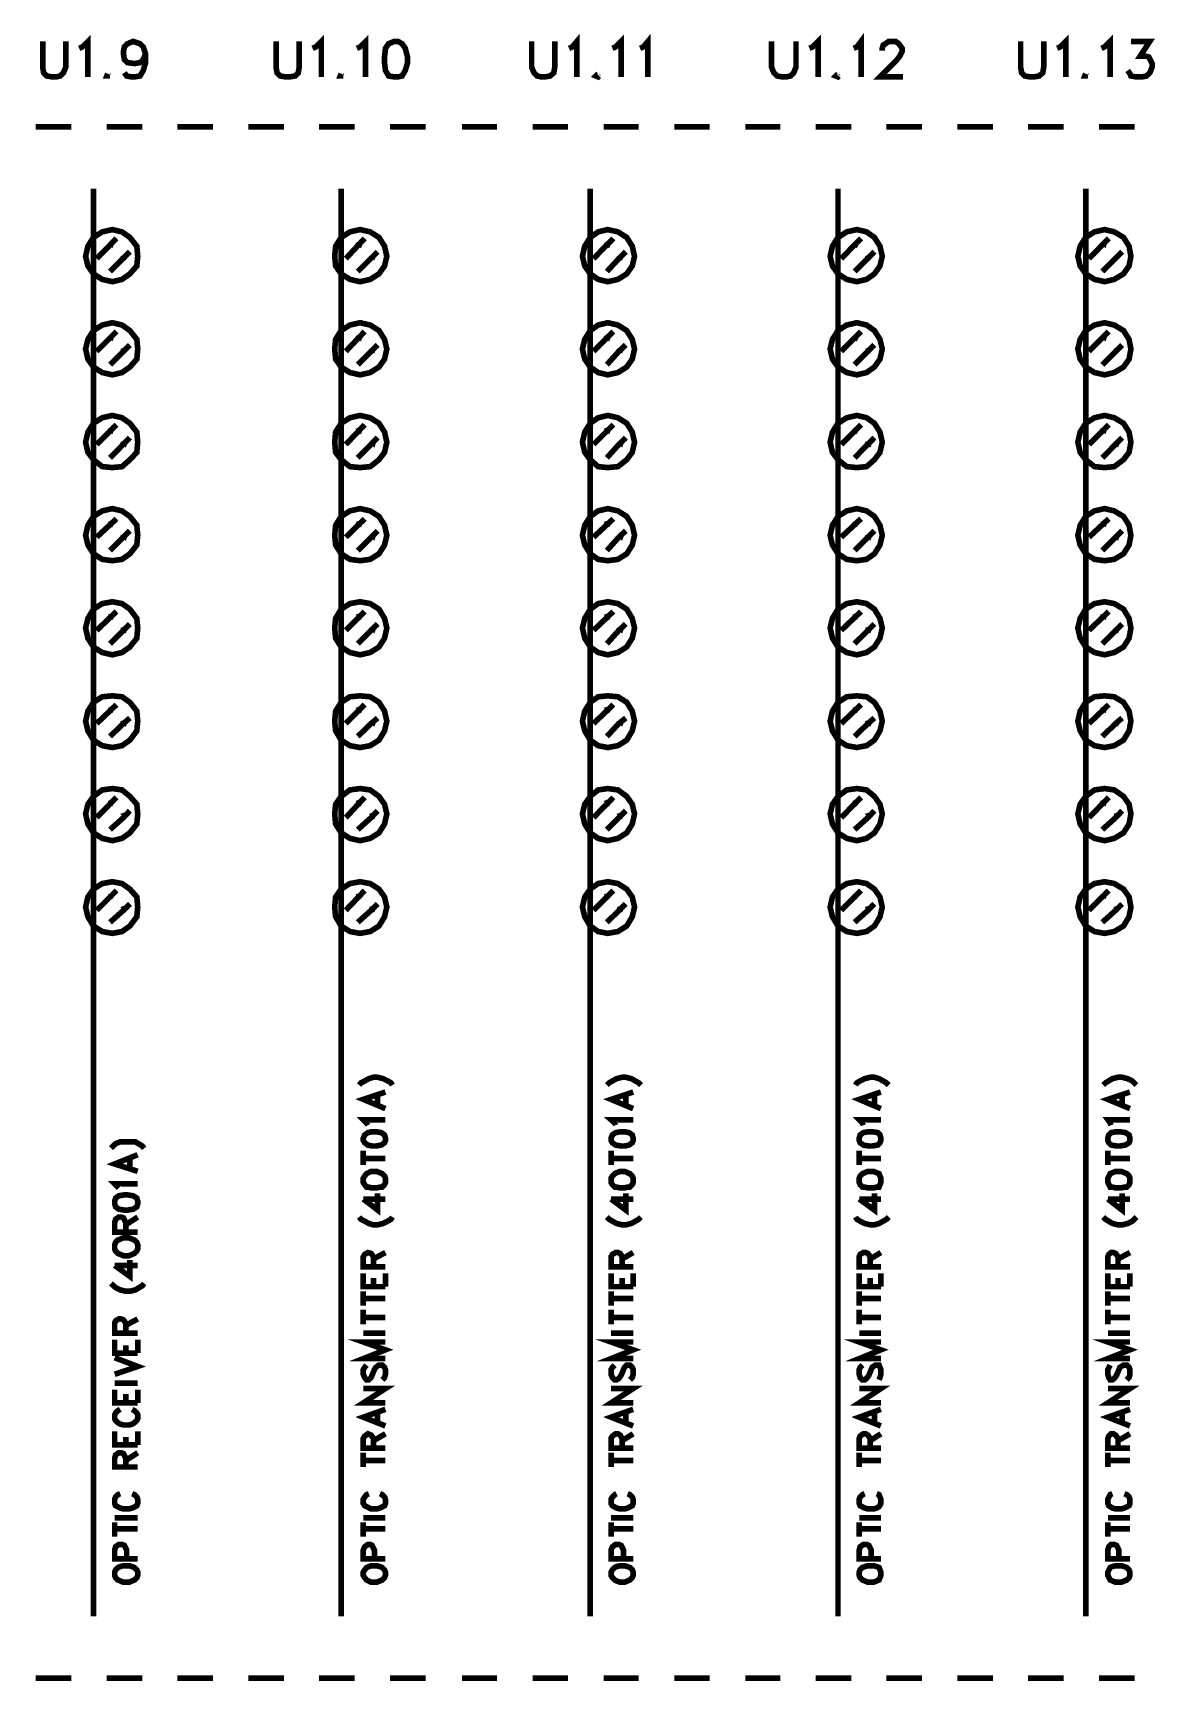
# Model space of a CAD drawing. Extents: x 386 to 646, y 165 to 263.
# Drawn here: x 515.7 to 579.4, y 169 to 262.6 of the extents above; entities that cross this region are included whole.
import ezdxf

# ---------------------------------------------------------------- set-up
doc = ezdxf.new("R2010")
doc.units = 0
doc.header["$MEASUREMENT"] = 0
doc.layers.get('0').update_dxf_attribs({"linetype": 'CONTINUOUS'})

msp = doc.modelspace()

# ---------------------------------------------------------------- hatches: boundary and pattern name
at = {"linetype": 'Continuous'}
for points in [[(520.165, 250.382), (520.401, 250.958), (519.903, 250.696)], [(520.925, 249.7), (521.161, 250.198), (520.611, 249.936)], [(534.293, 250.382), (534.503, 250.958), (533.979, 250.696)], [(535.053, 249.7), (535.237, 250.198), (534.739, 249.936)], [(548.395, 250.382), (548.631, 250.958), (548.08, 250.696)], [(549.129, 249.7), (549.338, 250.198), (548.814, 249.936)], [(562.47, 250.382), (562.706, 250.958), (562.208, 250.696)], [(563.23, 249.7), (563.466, 250.198), (562.916, 249.936)], [(576.598, 250.382), (576.782, 250.958), (576.284, 250.696)], [(577.306, 249.7), (577.542, 250.198), (577.044, 249.936)], [(520.165, 245.087), (520.401, 245.664), (519.903, 245.401)], [(534.293, 245.087), (534.503, 245.664), (533.979, 245.401)], [(548.395, 245.087), (548.631, 245.664), (548.08, 245.401)], [(562.47, 245.087), (562.706, 245.664), (562.208, 245.401)], [(576.598, 245.087), (576.782, 245.664), (576.284, 245.401)], [(520.925, 244.405), (521.161, 244.903), (520.611, 244.668)], [(535.053, 244.405), (535.237, 244.903), (534.739, 244.668)], [(549.129, 244.405), (549.338, 244.903), (548.814, 244.668)], [(563.23, 244.405), (563.466, 244.903), (562.916, 244.668)], [(577.306, 244.405), (577.542, 244.903), (577.044, 244.668)], [(520.165, 239.818), (520.401, 240.369), (519.903, 240.133)], [(534.293, 239.818), (534.503, 240.369), (533.979, 240.133)], [(548.395, 239.818), (548.631, 240.369), (548.08, 240.133)], [(562.47, 239.818), (562.706, 240.369), (562.208, 240.133)], [(576.598, 239.818), (576.782, 240.369), (576.284, 240.133)], [(520.925, 239.058), (521.161, 239.635), (520.611, 239.373)], [(535.053, 239.058), (535.237, 239.635), (534.739, 239.373)], [(549.129, 239.058), (549.338, 239.635), (548.814, 239.373)], [(563.23, 239.058), (563.466, 239.635), (562.916, 239.373)], [(577.306, 239.058), (577.542, 239.635), (577.044, 239.373)], [(520.165, 234.524), (520.401, 235.022), (519.903, 234.838)], [(520.925, 233.764), (521.161, 234.34), (520.611, 234.078)], [(534.293, 234.524), (534.503, 235.022), (533.979, 234.838)], [(535.053, 233.764), (535.237, 234.34), (534.739, 234.078)], [(548.395, 234.524), (548.631, 235.022), (548.08, 234.838)], [(549.129, 233.764), (549.338, 234.34), (548.814, 234.078)], [(562.47, 234.524), (562.706, 235.022), (562.208, 234.838)], [(563.23, 233.764), (563.466, 234.34), (562.916, 234.078)], [(576.598, 234.524), (576.782, 235.022), (576.284, 234.838)], [(577.306, 233.764), (577.542, 234.34), (577.044, 234.078)], [(520.165, 229.255), (520.401, 229.753), (519.903, 229.57)], [(534.293, 229.255), (534.503, 229.753), (533.979, 229.57)], [(548.395, 229.255), (548.631, 229.753), (548.08, 229.57)], [(562.47, 229.255), (562.706, 229.753), (562.208, 229.57)], [(576.598, 229.255), (576.782, 229.753), (576.284, 229.57)], [(520.925, 228.495), (521.161, 229.046), (520.611, 228.81)], [(535.053, 228.495), (535.237, 229.046), (534.739, 228.81)], [(549.129, 228.495), (549.338, 229.046), (548.814, 228.81)], [(563.23, 228.495), (563.466, 229.046), (562.916, 228.81)], [(577.306, 228.495), (577.542, 229.046), (577.044, 228.81)], [(520.165, 223.961), (520.401, 224.459), (519.903, 224.275)], [(534.293, 223.961), (534.503, 224.459), (533.979, 224.275)], [(548.395, 223.961), (548.631, 224.459), (548.08, 224.275)], [(562.47, 223.961), (562.706, 224.459), (562.208, 224.275)], [(576.598, 223.961), (576.782, 224.459), (576.284, 224.275)], [(520.925, 223.2), (521.161, 223.699), (520.611, 223.515)], [(535.053, 223.2), (535.237, 223.699), (534.739, 223.515)], [(549.129, 223.2), (549.338, 223.699), (548.814, 223.515)], [(563.23, 223.2), (563.466, 223.699), (562.916, 223.515)], [(577.306, 223.2), (577.542, 223.699), (577.044, 223.515)], [(520.165, 218.666), (520.401, 219.19), (519.903, 218.98)], [(534.293, 218.666), (534.503, 219.19), (533.979, 218.98)], [(548.395, 218.666), (548.631, 219.19), (548.08, 218.98)], [(562.47, 218.666), (562.706, 219.19), (562.208, 218.98)], [(576.598, 218.666), (576.782, 219.19), (576.284, 218.98)], [(520.925, 217.932), (521.161, 218.43), (520.611, 218.247)], [(535.053, 217.932), (535.237, 218.43), (534.739, 218.247)], [(549.129, 217.932), (549.338, 218.43), (548.814, 218.247)], [(563.23, 217.932), (563.466, 218.43), (562.916, 218.247)], [(577.306, 217.932), (577.542, 218.43), (577.044, 218.247)], [(520.165, 213.397), (520.401, 213.895), (519.903, 213.66)], [(534.293, 213.397), (534.503, 213.895), (533.979, 213.66)], [(548.395, 213.397), (548.631, 213.895), (548.08, 213.66)], [(562.47, 213.397), (562.706, 213.895), (562.208, 213.66)], [(576.598, 213.397), (576.782, 213.895), (576.284, 213.66)], [(520.925, 212.637), (521.161, 213.135), (520.611, 212.952)], [(535.053, 212.637), (535.237, 213.135), (534.739, 212.952)], [(549.129, 212.637), (549.338, 213.135), (548.814, 212.952)], [(563.23, 212.637), (563.466, 213.135), (562.916, 212.952)], [(577.306, 212.637), (577.542, 213.135), (577.044, 212.952)]]:
    msp.add_hatch(color=256, dxfattribs=at).paths.add_polyline_path(points)

# ---------------------------------------------------------------- linework, layer by layer
at = {"const_width": 0.32}
for points in [[(516.207, 262.15), (516.207, 260.683), (516.26, 260.368), (516.443, 260.185), (516.758, 260.132), (516.967, 260.132), (517.203, 260.185), (517.387, 260.368), (517.518, 260.683), (517.518, 262.15)], [(518.278, 261.757), (518.462, 261.836), (518.776, 262.15), (518.776, 260.132)], [(522.052, 261.443), (521.921, 261.128), (521.738, 260.945), (521.423, 260.892), (521.03, 260.945), (520.847, 261.128), (520.794, 261.443), (520.794, 261.574), (520.847, 261.836), (521.03, 262.019), (521.345, 262.15), (521.738, 262.019), (521.921, 261.836), (522.052, 261.443), (522.052, 260.945), (521.921, 260.499), (521.738, 260.185), (521.423, 260.132), (521.24, 260.132), (520.978, 260.185), (520.847, 260.368)], [(529.47, 262.15), (529.47, 260.683), (529.523, 260.368), (529.706, 260.185), (530.021, 260.132), (530.23, 260.132), (530.545, 260.185), (530.728, 260.368), (530.781, 260.683), (530.781, 262.15)], [(531.541, 261.757), (531.724, 261.836), (532.039, 262.15), (532.039, 260.132)], [(534.057, 261.757), (534.241, 261.836), (534.555, 262.15), (534.555, 260.132)], [(536.18, 262.15), (535.866, 262.019), (535.682, 261.757), (535.63, 261.259), (535.63, 260.945), (535.682, 260.499), (535.866, 260.185), (536.18, 260.132), (536.39, 260.132), (536.626, 260.185), (536.809, 260.499), (536.94, 260.945), (536.94, 261.259), (536.809, 261.757), (536.626, 262.019), (536.39, 262.15), (536.18, 262.15)], [(543.991, 262.15), (543.991, 260.683), (544.122, 260.368), (544.306, 260.185), (544.542, 260.132), (544.725, 260.132), (545.04, 260.185), (545.249, 260.368), (545.302, 260.683), (545.302, 262.15)], [(546.114, 261.757), (546.298, 261.836), (546.56, 262.15), (546.56, 260.132)], [(548.578, 261.757), (548.762, 261.836), (549.076, 262.15), (549.076, 260.132)], [(550.151, 261.757), (550.334, 261.836), (550.597, 262.15), (550.597, 260.132)], [(557.621, 262.15), (557.621, 260.683), (557.752, 260.368), (557.936, 260.185), (558.25, 260.132), (558.434, 260.132), (558.696, 260.185), (558.879, 260.368), (559.01, 260.683), (559.01, 262.15)], [(559.77, 261.757), (559.954, 261.836), (560.269, 262.15), (560.269, 260.132)], [(562.287, 261.757), (562.47, 261.836), (562.706, 262.15), (562.706, 260.132)], [(563.912, 261.626), (563.912, 261.757), (563.964, 261.941), (564.095, 262.019), (564.279, 262.15), (564.672, 262.15), (564.855, 262.019), (565.039, 261.757), (565.039, 261.574), (564.908, 261.312), (564.724, 261.076), (563.781, 260.132), (565.091, 260.132)], [(571.775, 262.15), (571.775, 260.683), (571.828, 260.368), (572.011, 260.185), (572.326, 260.132), (572.509, 260.132), (572.824, 260.185), (573.033, 260.368), (573.086, 260.683), (573.086, 262.15)], [(573.846, 261.757), (574.029, 261.836), (574.344, 262.15), (574.344, 260.132)], [(576.362, 261.757), (576.546, 261.836), (576.86, 262.15), (576.86, 260.132)], [(578.04, 262.15), (579.114, 262.15), (578.564, 261.312), (578.879, 261.312), (579.062, 261.259), (579.245, 260.892), (579.245, 260.683), (579.114, 260.368), (578.931, 260.185), (578.669, 260.132), (578.354, 260.132), (578.04, 260.185), (577.987, 260.316), (577.856, 260.499)], [(519.903, 260.316), (519.851, 260.185), (520.034, 260.185)], [(533.166, 260.316), (533.114, 260.185), (533.297, 260.185)], [(547.766, 260.316), (547.635, 260.185), (547.766, 260.132), (547.818, 260.185)], [(561.396, 260.316), (561.265, 260.185), (561.396, 260.132), (561.448, 260.185)], [(575.471, 260.316), (575.419, 260.185), (575.602, 260.185)], [(517.832, 257.301), (515.814, 257.301)], [(521.869, 257.301), (519.851, 257.301)], [(525.879, 257.301), (523.861, 257.301)], [(529.916, 257.301), (527.898, 257.301)], [(533.926, 257.301), (531.908, 257.301)], [(537.963, 257.301), (535.944, 257.301)], [(542.025, 257.301), (540.033, 257.301)], [(546.062, 257.301), (544.044, 257.301)], [(550.072, 257.301), (548.08, 257.301)], [(554.109, 257.301), (552.091, 257.301)], [(558.119, 257.301), (556.127, 257.301)], [(562.156, 257.301), (560.137, 257.301)], [(566.166, 257.301), (564.148, 257.301)], [(570.203, 257.301), (568.184, 257.301)], [(574.213, 257.301), (572.195, 257.301)], [(578.249, 257.301), (576.231, 257.301)], [(519.091, 253.789), (519.091, 172.639)], [(533.166, 253.789), (533.166, 172.639)], [(547.32, 172.639), (547.32, 253.789)], [(561.396, 253.789), (561.396, 172.639)], [(575.471, 172.639), (575.471, 253.789)], [(521.607, 249.936), (521.554, 250.513), (521.161, 251.011), (520.716, 251.325), (520.165, 251.456), (519.589, 251.325), (519.091, 251.011), (518.776, 250.513), (518.645, 249.936), (518.776, 249.386), (519.091, 248.94), (519.589, 248.625), (520.165, 248.494), (520.716, 248.625), (521.161, 248.94), (521.554, 249.386), (521.607, 249.936)], [(520.401, 250.958), (519.274, 249.805)], [(535.761, 249.936), (535.63, 250.513), (535.315, 251.011), (534.817, 251.325), (534.241, 251.456), (533.664, 251.325), (533.166, 251.011), (532.852, 250.513), (532.799, 249.936), (532.852, 249.386), (533.166, 248.94), (533.664, 248.625), (534.241, 248.494), (534.817, 248.625), (535.315, 248.94), (535.63, 249.386), (535.761, 249.936)], [(534.503, 250.958), (533.428, 249.805)], [(549.836, 249.936), (549.705, 250.513), (549.391, 251.011), (548.893, 251.325), (548.316, 251.456), (547.766, 251.325), (547.32, 251.011), (547.006, 250.513), (546.875, 249.936), (547.006, 249.386), (547.32, 248.94), (547.766, 248.625), (548.316, 248.494), (548.893, 248.625), (549.391, 248.94), (549.705, 249.386), (549.836, 249.936)], [(548.631, 250.958), (547.504, 249.805)], [(563.912, 249.936), (563.781, 250.513), (563.466, 251.011), (563.021, 251.325), (562.47, 251.456), (561.894, 251.325), (561.396, 251.011), (561.081, 250.513), (560.95, 249.936), (561.081, 249.386), (561.396, 248.94), (561.894, 248.625), (562.47, 248.494), (563.021, 248.625), (563.466, 248.94), (563.781, 249.386), (563.912, 249.936)], [(562.706, 250.958), (561.579, 249.805)], [(578.04, 249.936), (577.935, 250.513), (577.62, 251.011), (577.096, 251.325), (576.546, 251.456), (575.969, 251.325), (575.471, 251.011), (575.157, 250.513), (575.025, 249.936), (575.157, 249.386), (575.471, 248.94), (575.969, 248.625), (576.546, 248.494), (577.096, 248.625), (577.62, 248.94), (577.935, 249.386), (578.04, 249.936)], [(576.782, 250.958), (575.655, 249.805)], [(521.161, 250.198), (520.034, 249.071)], [(535.237, 250.198), (534.11, 249.071)], [(549.338, 250.198), (548.945, 249.805), (548.264, 249.071)], [(563.466, 250.198), (562.339, 249.071)], [(577.542, 250.198), (576.415, 249.071)], [(521.607, 244.668), (521.554, 245.218), (521.161, 245.716), (520.716, 246.031), (520.165, 246.162), (519.589, 246.031), (519.091, 245.716), (518.776, 245.218), (518.645, 244.668), (518.776, 244.091), (519.091, 243.645), (519.589, 243.331), (520.165, 243.2), (520.716, 243.331), (521.161, 243.645), (521.554, 244.091), (521.607, 244.668)], [(520.401, 245.664), (519.274, 244.536)], [(535.761, 244.668), (535.63, 245.218), (535.315, 245.716), (534.817, 246.031), (534.241, 246.162), (533.664, 246.031), (533.166, 245.716), (532.852, 245.218), (532.799, 244.668), (532.852, 244.091), (533.166, 243.645), (533.664, 243.331), (534.241, 243.2), (534.817, 243.331), (535.315, 243.645), (535.63, 244.091), (535.761, 244.668)], [(534.503, 245.664), (533.428, 244.536)], [(549.836, 244.668), (549.705, 245.218), (549.391, 245.716), (548.893, 246.031), (548.316, 246.162), (547.766, 246.031), (547.32, 245.716), (547.006, 245.218), (546.875, 244.668), (547.006, 244.091), (547.32, 243.645), (547.766, 243.331), (548.316, 243.2), (548.893, 243.331), (549.391, 243.645), (549.705, 244.091), (549.836, 244.668)], [(548.631, 245.664), (547.504, 244.536)], [(563.912, 244.668), (563.781, 245.218), (563.466, 245.716), (563.021, 246.031), (562.47, 246.162), (561.894, 246.031), (561.396, 245.716), (561.081, 245.218), (560.95, 244.668), (561.081, 244.091), (561.396, 243.645), (561.894, 243.331), (562.47, 243.2), (563.021, 243.331), (563.466, 243.645), (563.781, 244.091), (563.912, 244.668)], [(562.706, 245.664), (561.579, 244.536)], [(578.04, 244.668), (577.935, 245.218), (577.62, 245.716), (577.096, 246.031), (576.546, 246.162), (575.969, 246.031), (575.471, 245.716), (575.157, 245.218), (575.025, 244.668), (575.157, 244.091), (575.471, 243.645), (575.969, 243.331), (576.546, 243.2), (577.096, 243.331), (577.62, 243.645), (577.935, 244.091), (578.04, 244.668)], [(576.782, 245.664), (575.655, 244.536)], [(521.161, 244.903), (520.034, 243.776)], [(535.237, 244.903), (534.11, 243.776)], [(549.338, 244.903), (548.945, 244.536), (548.264, 243.776)], [(563.466, 244.903), (562.339, 243.776)], [(577.542, 244.903), (576.415, 243.776)], [(521.607, 239.373), (521.554, 239.95), (521.161, 240.448), (520.716, 240.762), (520.165, 240.893), (519.589, 240.762), (519.091, 240.448), (518.776, 239.95), (518.645, 239.373), (518.776, 238.796), (519.091, 238.377), (519.589, 237.984), (520.165, 237.931), (520.716, 237.984), (521.161, 238.377), (521.554, 238.796), (521.607, 239.373)], [(535.761, 239.373), (535.63, 239.95), (535.315, 240.448), (534.817, 240.762), (534.241, 240.893), (533.664, 240.762), (533.166, 240.448), (532.852, 239.95), (532.799, 239.373), (532.852, 238.796), (533.166, 238.377), (533.664, 237.984), (534.241, 237.931), (534.817, 237.984), (535.315, 238.377), (535.63, 238.796), (535.761, 239.373)], [(549.836, 239.373), (549.705, 239.95), (549.391, 240.448), (548.893, 240.762), (548.316, 240.893), (547.766, 240.762), (547.32, 240.448), (547.006, 239.95), (546.875, 239.373), (547.006, 238.796), (547.32, 238.377), (547.766, 237.984), (548.316, 237.931), (548.893, 237.984), (549.391, 238.377), (549.705, 238.796), (549.836, 239.373)], [(563.912, 239.373), (563.781, 239.95), (563.466, 240.448), (563.021, 240.762), (562.47, 240.893), (561.894, 240.762), (561.396, 240.448), (561.081, 239.95), (560.95, 239.373), (561.081, 238.796), (561.396, 238.377), (561.894, 237.984), (562.47, 237.931), (563.021, 237.984), (563.466, 238.377), (563.781, 238.796), (563.912, 239.373)], [(578.04, 239.373), (577.935, 239.95), (577.62, 240.448), (577.096, 240.762), (576.546, 240.893), (575.969, 240.762), (575.471, 240.448), (575.157, 239.95), (575.025, 239.373), (575.157, 238.796), (575.471, 238.377), (575.969, 237.984), (576.546, 237.931), (577.096, 237.984), (577.62, 238.377), (577.935, 238.796), (578.04, 239.373)], [(520.401, 240.369), (519.274, 239.242)], [(521.161, 239.635), (520.034, 238.482)], [(534.503, 240.369), (533.428, 239.242)], [(535.237, 239.635), (534.11, 238.482)], [(548.631, 240.369), (547.504, 239.242)], [(549.338, 239.635), (548.945, 239.242), (548.264, 238.482)], [(562.706, 240.369), (561.579, 239.242)], [(563.466, 239.635), (562.339, 238.482)], [(576.782, 240.369), (575.655, 239.242)], [(577.542, 239.635), (576.415, 238.482)], [(521.607, 234.078), (521.554, 234.655), (521.161, 235.153), (520.716, 235.467), (520.165, 235.598), (519.589, 235.467), (519.091, 235.153), (518.776, 234.655), (518.645, 234.078), (518.776, 233.528), (519.091, 233.03), (519.589, 232.715), (520.165, 232.637), (520.716, 232.715), (521.161, 233.03), (521.554, 233.528), (521.607, 234.078)], [(520.401, 235.022), (519.274, 233.973)], [(535.761, 234.078), (535.63, 234.655), (535.315, 235.153), (534.817, 235.467), (534.241, 235.598), (533.664, 235.467), (533.166, 235.153), (532.852, 234.655), (532.799, 234.078), (532.852, 233.528), (533.166, 233.03), (533.664, 232.715), (534.241, 232.637), (534.817, 232.715), (535.315, 233.03), (535.63, 233.528), (535.761, 234.078)], [(534.503, 235.022), (533.428, 233.973)], [(549.836, 234.078), (549.705, 234.655), (549.391, 235.153), (548.893, 235.467), (548.316, 235.598), (547.766, 235.467), (547.32, 235.153), (547.006, 234.655), (546.875, 234.078), (547.006, 233.528), (547.32, 233.03), (547.766, 232.715), (548.316, 232.637), (548.893, 232.715), (549.391, 233.03), (549.705, 233.528), (549.836, 234.078)], [(548.631, 235.022), (547.504, 233.973)], [(563.912, 234.078), (563.781, 234.655), (563.466, 235.153), (563.021, 235.467), (562.47, 235.598), (561.894, 235.467), (561.396, 235.153), (561.081, 234.655), (560.95, 234.078), (561.081, 233.528), (561.396, 233.03), (561.894, 232.715), (562.47, 232.637), (563.021, 232.715), (563.466, 233.03), (563.781, 233.528), (563.912, 234.078)], [(562.706, 235.022), (561.579, 233.973)], [(578.04, 234.078), (577.935, 234.655), (577.62, 235.153), (577.096, 235.467), (576.546, 235.598), (575.969, 235.467), (575.471, 235.153), (575.157, 234.655), (575.025, 234.078), (575.157, 233.528), (575.471, 233.03), (575.969, 232.715), (576.546, 232.637), (577.096, 232.715), (577.62, 233.03), (577.935, 233.528), (578.04, 234.078)], [(576.782, 235.022), (575.655, 233.973)], [(521.161, 234.34), (520.034, 233.213)], [(535.237, 234.34), (534.11, 233.213)], [(549.338, 234.34), (548.945, 233.973), (548.264, 233.213)], [(563.466, 234.34), (562.339, 233.213)], [(577.542, 234.34), (576.415, 233.213)], [(521.607, 228.81), (521.554, 229.36), (521.161, 229.884), (520.716, 230.199), (520.165, 230.304), (519.589, 230.199), (519.091, 229.884), (518.776, 229.36), (518.645, 228.81), (518.776, 228.233), (519.091, 227.735), (519.589, 227.421), (520.165, 227.289), (520.716, 227.421), (521.161, 227.735), (521.554, 228.233), (521.607, 228.81)], [(535.761, 228.81), (535.63, 229.36), (535.315, 229.884), (534.817, 230.199), (534.241, 230.304), (533.664, 230.199), (533.166, 229.884), (532.852, 229.36), (532.799, 228.81), (532.852, 228.233), (533.166, 227.735), (533.664, 227.421), (534.241, 227.289), (534.817, 227.421), (535.315, 227.735), (535.63, 228.233), (535.761, 228.81)], [(549.836, 228.81), (549.705, 229.36), (549.391, 229.884), (548.893, 230.199), (548.316, 230.304), (547.766, 230.199), (547.32, 229.884), (547.006, 229.36), (546.875, 228.81), (547.006, 228.233), (547.32, 227.735), (547.766, 227.421), (548.316, 227.289), (548.893, 227.421), (549.391, 227.735), (549.705, 228.233), (549.836, 228.81)], [(563.912, 228.81), (563.781, 229.36), (563.466, 229.884), (563.021, 230.199), (562.47, 230.304), (561.894, 230.199), (561.396, 229.884), (561.081, 229.36), (560.95, 228.81), (561.081, 228.233), (561.396, 227.735), (561.894, 227.421), (562.47, 227.289), (563.021, 227.421), (563.466, 227.735), (563.781, 228.233), (563.912, 228.81)], [(578.04, 228.81), (577.935, 229.36), (577.62, 229.884), (577.096, 230.199), (576.546, 230.304), (575.969, 230.199), (575.471, 229.884), (575.157, 229.36), (575.025, 228.81), (575.157, 228.233), (575.471, 227.735), (575.969, 227.421), (576.546, 227.289), (577.096, 227.421), (577.62, 227.735), (577.935, 228.233), (578.04, 228.81)], [(520.401, 229.753), (519.274, 228.679)], [(534.503, 229.753), (533.428, 228.679)], [(548.631, 229.753), (547.504, 228.679)], [(562.706, 229.753), (561.579, 228.679)], [(576.782, 229.753), (575.655, 228.679)], [(521.161, 229.046), (520.034, 227.919)], [(535.237, 229.046), (534.11, 227.919)], [(549.338, 229.046), (548.945, 228.679), (548.264, 227.919)], [(563.466, 229.046), (562.339, 227.919)], [(577.542, 229.046), (576.415, 227.919)], [(521.607, 223.515), (521.554, 224.092), (521.161, 224.59), (520.716, 224.904), (520.165, 224.957), (519.589, 224.904), (519.091, 224.59), (518.776, 224.092), (518.645, 223.515), (518.776, 222.965), (519.091, 222.44), (519.589, 222.126), (520.165, 222.021), (520.716, 222.126), (521.161, 222.44), (521.554, 222.965), (521.607, 223.515)], [(535.761, 223.515), (535.63, 224.092), (535.315, 224.59), (534.817, 224.904), (534.241, 224.957), (533.664, 224.904), (533.166, 224.59), (532.852, 224.092), (532.799, 223.515), (532.852, 222.965), (533.166, 222.44), (533.664, 222.126), (534.241, 222.021), (534.817, 222.126), (535.315, 222.44), (535.63, 222.965), (535.761, 223.515)], [(549.836, 223.515), (549.705, 224.092), (549.391, 224.59), (548.893, 224.904), (548.316, 224.957), (547.766, 224.904), (547.32, 224.59), (547.006, 224.092), (546.875, 223.515), (547.006, 222.965), (547.32, 222.44), (547.766, 222.126), (548.316, 222.021), (548.893, 222.126), (549.391, 222.44), (549.705, 222.965), (549.836, 223.515)], [(563.912, 223.515), (563.781, 224.092), (563.466, 224.59), (563.021, 224.904), (562.47, 224.957), (561.894, 224.904), (561.396, 224.59), (561.081, 224.092), (560.95, 223.515), (561.081, 222.965), (561.396, 222.44), (561.894, 222.126), (562.47, 222.021), (563.021, 222.126), (563.466, 222.44), (563.781, 222.965), (563.912, 223.515)], [(578.04, 223.515), (577.935, 224.092), (577.62, 224.59), (577.096, 224.904), (576.546, 224.957), (575.969, 224.904), (575.471, 224.59), (575.157, 224.092), (575.025, 223.515), (575.157, 222.965), (575.471, 222.44), (575.969, 222.126), (576.546, 222.021), (577.096, 222.126), (577.62, 222.44), (577.935, 222.965), (578.04, 223.515)], [(520.401, 224.459), (519.274, 223.384)], [(521.161, 223.699), (520.794, 223.384), (520.034, 222.65)], [(534.503, 224.459), (533.428, 223.384)], [(535.237, 223.699), (534.87, 223.384), (534.11, 222.65)], [(548.631, 224.459), (547.504, 223.384)], [(549.338, 223.699), (548.945, 223.384), (548.264, 222.65)], [(562.706, 224.459), (561.579, 223.384)], [(563.466, 223.699), (563.099, 223.384), (562.339, 222.65)], [(576.782, 224.459), (575.655, 223.384)], [(577.542, 223.699), (577.175, 223.384), (576.415, 222.65)], [(521.607, 218.247), (521.554, 218.797), (521.161, 219.243), (520.716, 219.61), (520.165, 219.688), (519.589, 219.61), (519.091, 219.243), (518.776, 218.797), (518.645, 218.247), (518.776, 217.67), (519.091, 217.172), (519.589, 216.857), (520.165, 216.726), (520.716, 216.857), (521.161, 217.172), (521.554, 217.67), (521.607, 218.247)], [(520.401, 219.19), (519.274, 218.037)], [(535.761, 218.247), (535.63, 218.797), (535.315, 219.243), (534.817, 219.61), (534.241, 219.688), (533.664, 219.61), (533.166, 219.243), (532.852, 218.797), (532.799, 218.247), (532.852, 217.67), (533.166, 217.172), (533.664, 216.857), (534.241, 216.726), (534.817, 216.857), (535.315, 217.172), (535.63, 217.67), (535.761, 218.247)], [(534.503, 219.19), (533.428, 218.037)], [(549.836, 218.247), (549.705, 218.797), (549.391, 219.243), (548.893, 219.61), (548.316, 219.688), (547.766, 219.61), (547.32, 219.243), (547.006, 218.797), (546.875, 218.247), (547.006, 217.67), (547.32, 217.172), (547.766, 216.857), (548.316, 216.726), (548.893, 216.857), (549.391, 217.172), (549.705, 217.67), (549.836, 218.247)], [(548.631, 219.19), (547.504, 218.037)], [(563.912, 218.247), (563.781, 218.797), (563.466, 219.243), (563.021, 219.61), (562.47, 219.688), (561.894, 219.61), (561.396, 219.243), (561.081, 218.797), (560.95, 218.247), (561.081, 217.67), (561.396, 217.172), (561.894, 216.857), (562.47, 216.726), (563.021, 216.857), (563.466, 217.172), (563.781, 217.67), (563.912, 218.247)], [(562.706, 219.19), (561.579, 218.037)], [(578.04, 218.247), (577.935, 218.797), (577.62, 219.243), (577.096, 219.61), (576.546, 219.688), (575.969, 219.61), (575.471, 219.243), (575.157, 218.797), (575.025, 218.247), (575.157, 217.67), (575.471, 217.172), (575.969, 216.857), (576.546, 216.726), (577.096, 216.857), (577.62, 217.172), (577.935, 217.67), (578.04, 218.247)], [(576.782, 219.19), (575.655, 218.037)], [(521.161, 218.43), (520.794, 218.037), (520.034, 217.355)], [(535.237, 218.43), (534.87, 218.037), (534.11, 217.355)], [(549.338, 218.43), (548.264, 217.355)], [(563.466, 218.43), (563.099, 218.037), (562.339, 217.355)], [(577.542, 218.43), (577.175, 218.037), (576.415, 217.355)], [(521.607, 212.952), (521.554, 213.529), (521.161, 213.974), (520.716, 214.289), (520.165, 214.394), (519.589, 214.289), (519.091, 213.974), (518.776, 213.529), (518.645, 212.952), (518.776, 212.401), (519.091, 211.877), (519.589, 211.563), (520.165, 211.458), (520.716, 211.563), (521.161, 211.877), (521.554, 212.401), (521.607, 212.952)], [(535.761, 212.952), (535.63, 213.529), (535.315, 213.974), (534.817, 214.289), (534.241, 214.394), (533.664, 214.289), (533.166, 213.974), (532.852, 213.529), (532.799, 212.952), (532.852, 212.401), (533.166, 211.877), (533.664, 211.563), (534.241, 211.458), (534.817, 211.563), (535.315, 211.877), (535.63, 212.401), (535.761, 212.952)], [(549.836, 212.952), (549.705, 213.529), (549.391, 213.974), (548.893, 214.289), (548.316, 214.394), (547.766, 214.289), (547.32, 213.974), (547.006, 213.529), (546.875, 212.952), (547.006, 212.401), (547.32, 211.877), (547.766, 211.563), (548.316, 211.458), (548.893, 211.563), (549.391, 211.877), (549.705, 212.401), (549.836, 212.952)], [(563.912, 212.952), (563.781, 213.529), (563.466, 213.974), (563.021, 214.289), (562.47, 214.394), (561.894, 214.289), (561.396, 213.974), (561.081, 213.529), (560.95, 212.952), (561.081, 212.401), (561.396, 211.877), (561.894, 211.563), (562.47, 211.458), (563.021, 211.563), (563.466, 211.877), (563.781, 212.401), (563.912, 212.952)], [(578.04, 212.952), (577.935, 213.529), (577.62, 213.974), (577.096, 214.289), (576.546, 214.394), (575.969, 214.289), (575.471, 213.974), (575.157, 213.529), (575.025, 212.952), (575.157, 212.401), (575.471, 211.877), (575.969, 211.563), (576.546, 211.458), (577.096, 211.563), (577.62, 211.877), (577.935, 212.401), (578.04, 212.952)], [(520.401, 213.895), (519.274, 212.768)], [(534.503, 213.895), (533.428, 212.768)], [(548.631, 213.895), (547.504, 212.768)], [(562.706, 213.895), (561.579, 212.768)], [(576.782, 213.895), (575.655, 212.768)], [(521.161, 213.135), (520.794, 212.768), (520.034, 212.087)], [(535.237, 213.135), (534.87, 212.768), (534.11, 212.087)], [(549.338, 213.135), (548.264, 212.087)], [(563.466, 213.135), (563.099, 212.768), (562.339, 212.087)], [(577.542, 213.135), (577.175, 212.768), (576.415, 212.087)], [(534.188, 202.834), (534.293, 202.965), (534.503, 203.07), (534.739, 203.201), (535.001, 203.28), (535.237, 203.28), (535.551, 203.201), (535.813, 203.07), (535.997, 202.965), (536.076, 202.834)], [(548.264, 202.834), (548.395, 202.965), (548.578, 203.07), (548.814, 203.201), (549.129, 203.28), (549.338, 203.28), (549.653, 203.201), (549.889, 203.07), (550.072, 202.965), (550.203, 202.834)], [(562.392, 202.834), (562.47, 202.965), (562.654, 203.07), (562.916, 203.201), (563.23, 203.28), (563.466, 203.28), (563.728, 203.201), (563.964, 203.07), (564.148, 202.965), (564.279, 202.834)], [(576.467, 202.834), (576.598, 202.965), (576.991, 203.201), (577.306, 203.28), (577.542, 203.28), (577.856, 203.201), (578.118, 203.07), (578.354, 202.834)], [(535.682, 201.498), (534.424, 202.022), (535.682, 202.441)], [(535.237, 202.258), (535.237, 201.707)], [(549.758, 201.498), (548.5, 202.022), (549.758, 202.441)], [(549.338, 202.258), (549.338, 201.707)], [(563.833, 201.498), (562.601, 202.022), (563.833, 202.441)], [(563.466, 202.258), (563.466, 201.707)], [(577.987, 201.498), (576.729, 202.022), (577.987, 202.441)], [(577.542, 202.258), (577.542, 201.707)], [(534.686, 200.554), (534.608, 200.685), (534.424, 200.868), (535.682, 200.868)], [(548.762, 200.554), (548.709, 200.685), (548.5, 200.868), (549.758, 200.868)], [(562.837, 200.554), (562.785, 200.685), (562.601, 200.868), (563.833, 200.868)], [(576.913, 200.554), (576.86, 200.685), (576.729, 200.868), (577.987, 200.868)], [(520.087, 199.243), (520.349, 199.506), (520.611, 199.61), (521.476, 199.61), (521.869, 199.374), (521.974, 199.243)], [(534.424, 199.689), (534.503, 199.558), (534.686, 199.427), (534.922, 199.374), (535.132, 199.374), (535.446, 199.427), (535.63, 199.558), (535.682, 199.689), (535.682, 199.82), (535.63, 200.004), (535.446, 200.135), (535.132, 200.187), (534.922, 200.187), (534.686, 200.135), (534.503, 200.004), (534.424, 199.82), (534.424, 199.689)], [(548.5, 199.689), (548.578, 199.558), (548.762, 199.427), (549.076, 199.374), (549.26, 199.374), (549.522, 199.427), (549.705, 199.558), (549.758, 199.689), (549.758, 199.82), (549.705, 200.004), (549.522, 200.135), (549.26, 200.187), (549.076, 200.187), (548.762, 200.135), (548.578, 200.004), (548.5, 199.82), (548.5, 199.689)], [(562.601, 199.689), (562.654, 199.558), (562.837, 199.427), (563.152, 199.374), (563.335, 199.374), (563.65, 199.427), (563.781, 199.558), (563.833, 199.689), (563.833, 199.82), (563.781, 200.004), (563.65, 200.135), (563.335, 200.187), (563.152, 200.187), (562.837, 200.135), (562.654, 200.004), (562.601, 199.82), (562.601, 199.689)], [(576.729, 199.689), (576.782, 199.558), (576.913, 199.427), (577.227, 199.374), (577.411, 199.374), (577.725, 199.427), (577.935, 199.558), (577.987, 199.689), (577.987, 199.82), (577.935, 200.004), (577.725, 200.135), (577.411, 200.187), (577.227, 200.187), (576.913, 200.135), (576.782, 200.004), (576.729, 199.82), (576.729, 199.689)], [(521.607, 197.933), (520.296, 198.352), (521.607, 198.876)], [(521.161, 198.667), (521.161, 198.116)], [(534.424, 198.3), (534.424, 199.112)], [(534.424, 198.667), (535.682, 198.667)], [(548.5, 198.3), (548.5, 199.112)], [(548.5, 198.667), (549.758, 198.667)], [(562.601, 198.3), (562.601, 199.112)], [(562.601, 198.667), (563.833, 198.667)], [(576.729, 198.3), (576.729, 199.112)], [(576.729, 198.667), (577.987, 198.667)], [(534.424, 197.304), (534.503, 197.173), (534.608, 197.042), (534.739, 197.042), (534.87, 196.989), (535.184, 196.989), (535.368, 197.042), (535.499, 197.042), (535.63, 197.173), (535.682, 197.304), (535.682, 197.54), (535.63, 197.671), (535.499, 197.802), (535.368, 197.854), (535.184, 197.933), (534.87, 197.933), (534.608, 197.802), (534.503, 197.671), (534.424, 197.54), (534.424, 197.304)], [(548.5, 197.304), (548.578, 197.173), (548.709, 197.042), (548.814, 197.042), (549.024, 196.989), (549.26, 196.989), (549.443, 197.042), (549.574, 197.042), (549.705, 197.173), (549.758, 197.304), (549.758, 197.54), (549.705, 197.671), (549.574, 197.802), (549.443, 197.854), (549.26, 197.933), (549.024, 197.933), (548.814, 197.854), (548.709, 197.802), (548.578, 197.671), (548.5, 197.54), (548.5, 197.304)], [(562.601, 197.304), (562.654, 197.173), (562.785, 197.042), (562.916, 197.042), (563.099, 196.989), (563.414, 196.989), (563.597, 197.042), (563.728, 197.042), (563.833, 197.304), (563.833, 197.54), (563.728, 197.802), (563.597, 197.854), (563.414, 197.933), (563.099, 197.933), (562.916, 197.854), (562.785, 197.802), (562.654, 197.671), (562.601, 197.54), (562.601, 197.304)], [(576.729, 197.304), (576.86, 197.042), (576.991, 197.042), (577.175, 196.989), (577.489, 196.989), (577.673, 197.042), (577.804, 197.042), (577.935, 197.173), (577.987, 197.304), (577.987, 197.54), (577.935, 197.671), (577.804, 197.802), (577.673, 197.854), (577.489, 197.933), (577.175, 197.933), (576.991, 197.854), (576.86, 197.802), (576.729, 197.54), (576.729, 197.304)], [(520.532, 196.989), (520.296, 197.225), (521.607, 197.225)], [(520.296, 196.098), (520.349, 195.915), (520.532, 195.783), (520.847, 195.731), (521.03, 195.731), (521.345, 195.783), (521.554, 195.915), (521.607, 196.098), (521.607, 196.229), (521.554, 196.413), (521.345, 196.544), (521.03, 196.596), (520.847, 196.596), (520.532, 196.544), (520.349, 196.413), (520.296, 196.229), (520.296, 196.098)], [(534.424, 196.36), (535.237, 195.731), (535.237, 196.675)], [(548.5, 196.36), (549.338, 195.731), (549.338, 196.675)], [(562.601, 196.36), (563.466, 195.731), (563.466, 196.675)], [(576.729, 196.36), (577.542, 195.731), (577.542, 196.675)], [(535.682, 196.36), (534.424, 196.36)], [(549.758, 196.36), (548.5, 196.36)], [(563.833, 196.36), (562.601, 196.36)], [(577.987, 196.36), (576.729, 196.36)], [(521.607, 194.473), (520.296, 194.473), (520.296, 195.023), (520.349, 195.207), (520.532, 195.338), (520.663, 195.338), (520.794, 195.285), (520.925, 195.023), (520.925, 194.473)], [(520.925, 194.892), (521.607, 195.338)], [(534.188, 195.338), (534.293, 195.207), (534.503, 195.102), (534.739, 194.971), (535.001, 194.892), (535.237, 194.892), (535.551, 194.971), (535.813, 195.102), (535.997, 195.207), (536.076, 195.338)], [(548.264, 195.338), (548.395, 195.207), (548.578, 195.102), (548.814, 194.971), (549.129, 194.892), (549.338, 194.892), (549.653, 194.971), (549.889, 195.102), (550.072, 195.207), (550.203, 195.338)], [(562.392, 195.338), (562.47, 195.207), (562.654, 195.102), (562.916, 194.971), (563.23, 194.892), (563.466, 194.892), (563.728, 194.971), (563.964, 195.102), (564.148, 195.207), (564.279, 195.338)], [(576.467, 195.338), (576.598, 195.207), (576.991, 194.971), (577.306, 194.892), (577.542, 194.892), (577.856, 194.971), (578.118, 195.102), (578.354, 195.338)], [(520.296, 193.529), (520.349, 193.398), (520.48, 193.267), (520.611, 193.215), (520.794, 193.136), (521.109, 193.136), (521.292, 193.215), (521.423, 193.267), (521.554, 193.398), (521.607, 193.529), (521.607, 193.765), (521.554, 193.896), (521.423, 194.027), (521.292, 194.08), (521.109, 194.158), (520.794, 194.158), (520.611, 194.08), (520.48, 194.027), (520.349, 193.896), (520.296, 193.765), (520.296, 193.529)], [(520.296, 192.586), (521.161, 191.957), (521.161, 192.9)], [(535.682, 192.507), (534.424, 192.507), (534.424, 193.084), (534.503, 193.215), (534.686, 193.32), (534.87, 193.267), (535.001, 193.084), (535.001, 192.507)], [(535.001, 192.953), (535.682, 193.32)], [(549.758, 192.507), (548.5, 192.507), (548.5, 193.084), (548.578, 193.215), (548.762, 193.32), (548.893, 193.32), (549.024, 193.267), (549.129, 193.084), (549.129, 192.507)], [(549.129, 192.953), (549.758, 193.32)], [(563.833, 192.507), (562.601, 192.507), (562.601, 193.084), (562.654, 193.215), (562.837, 193.32), (562.968, 193.32), (563.099, 193.267), (563.23, 193.084), (563.23, 192.507)], [(563.23, 192.953), (563.833, 193.32)], [(577.987, 192.507), (576.729, 192.507), (576.729, 193.084), (576.782, 193.215), (576.913, 193.32), (577.044, 193.32), (577.175, 193.267), (577.306, 193.084), (577.306, 192.507)], [(577.306, 192.953), (577.987, 193.32)], [(521.607, 192.586), (520.296, 192.586)], [(535.682, 191.38), (534.424, 191.38), (534.424, 192.14)], [(535.001, 191.878), (535.001, 191.38)], [(535.682, 191.38), (535.682, 192.14)], [(549.758, 191.38), (548.5, 191.38), (548.5, 192.14)], [(549.129, 191.878), (549.129, 191.38)], [(549.758, 191.38), (549.758, 192.14)], [(563.833, 191.38), (562.601, 191.38), (562.601, 192.14)], [(563.23, 191.878), (563.23, 191.38)], [(563.833, 191.38), (563.833, 192.14)], [(577.987, 191.38), (576.729, 191.38), (576.729, 192.14)], [(577.306, 191.878), (577.306, 191.38)], [(577.987, 191.38), (577.987, 192.14)], [(520.087, 191.563), (520.349, 191.328), (520.611, 191.197), (520.925, 191.118), (521.161, 191.118), (521.476, 191.197), (521.869, 191.432), (521.974, 191.563)], [(534.424, 190.305), (534.424, 191.118)], [(548.5, 190.305), (548.5, 191.118)], [(562.601, 190.305), (562.601, 191.118)], [(576.729, 190.305), (576.729, 191.118)], [(534.424, 190.699), (535.682, 190.699)], [(534.424, 189.231), (534.424, 190.069)], [(548.5, 190.699), (549.758, 190.699)], [(548.5, 189.231), (548.5, 190.069)], [(562.601, 190.699), (563.833, 190.699)], [(562.601, 189.231), (562.601, 190.069)], [(576.729, 190.699), (577.987, 190.699)], [(576.729, 189.231), (576.729, 190.069)], [(521.607, 188.733), (520.296, 188.733), (520.296, 189.309), (520.349, 189.44), (520.532, 189.545), (520.663, 189.545), (520.794, 189.493), (520.925, 189.309), (520.925, 188.733)], [(520.925, 189.178), (521.607, 189.545)], [(534.424, 189.624), (535.682, 189.624)], [(548.5, 189.624), (549.758, 189.624)], [(562.601, 189.624), (563.833, 189.624)], [(576.729, 189.624), (577.987, 189.624)], [(521.607, 187.606), (520.296, 187.606), (520.296, 188.366)], [(521.607, 187.606), (521.607, 188.366)], [(535.682, 187.291), (534.424, 187.291), (535.682, 187.789), (534.424, 188.235), (535.682, 188.235)], [(535.682, 188.733), (534.424, 188.733)], [(549.758, 187.291), (548.5, 187.291), (549.758, 187.789), (548.5, 188.235), (549.758, 188.235)], [(549.758, 188.733), (548.5, 188.733)], [(563.833, 187.291), (562.601, 187.291), (563.833, 187.789), (562.601, 188.235), (563.833, 188.235)], [(563.833, 188.733), (562.601, 188.733)], [(577.987, 187.291), (576.729, 187.291), (577.987, 187.789), (576.729, 188.235), (577.987, 188.235)], [(577.987, 188.733), (576.729, 188.733)], [(520.296, 186.4), (521.607, 186.845), (520.296, 187.343)], [(520.925, 188.051), (520.925, 187.606)], [(534.608, 186.924), (534.503, 186.793), (534.424, 186.662), (534.424, 186.4), (534.503, 186.216), (534.608, 186.085), (534.739, 186.085), (534.87, 186.216), (534.922, 186.347), (535.053, 186.662), (535.132, 186.793), (535.315, 186.924), (535.499, 186.924), (535.63, 186.793), (535.682, 186.662), (535.682, 186.4), (535.63, 186.216), (535.499, 186.085)], [(548.709, 186.924), (548.578, 186.793), (548.5, 186.662), (548.5, 186.4), (548.578, 186.216), (548.709, 186.085), (548.814, 186.085), (548.945, 186.164), (549.076, 186.347), (549.207, 186.662), (549.26, 186.793), (549.391, 186.924), (549.574, 186.924), (549.705, 186.793), (549.758, 186.662), (549.758, 186.4), (549.705, 186.216), (549.574, 186.085)], [(562.785, 186.924), (562.654, 186.793), (562.601, 186.662), (562.601, 186.4), (562.654, 186.216), (562.785, 186.085), (562.916, 186.085), (563.021, 186.164), (563.152, 186.347), (563.283, 186.662), (563.335, 186.793), (563.519, 186.924), (563.728, 186.924), (563.833, 186.662), (563.833, 186.4), (563.781, 186.216), (563.728, 186.085)], [(576.86, 186.924), (576.729, 186.662), (576.729, 186.4), (576.782, 186.216), (576.86, 186.085), (576.991, 186.085), (577.096, 186.164), (577.227, 186.347), (577.358, 186.662), (577.411, 186.793), (577.62, 186.924), (577.804, 186.924), (577.935, 186.793), (577.987, 186.662), (577.987, 186.4), (577.935, 186.216), (577.804, 186.085)], [(521.607, 185.902), (520.296, 185.902)], [(521.607, 184.775), (520.296, 184.775), (520.296, 185.535)], [(521.607, 184.775), (521.607, 185.535)], [(535.682, 184.775), (534.424, 184.775), (535.682, 185.587), (534.424, 185.587)], [(549.758, 184.775), (548.5, 184.775), (549.758, 185.587), (548.5, 185.587)], [(563.833, 184.775), (562.601, 184.775), (563.833, 185.587), (562.601, 185.587)], [(577.987, 184.775), (576.729, 184.775), (577.987, 185.587), (576.729, 185.587)], [(520.611, 184.408), (520.48, 184.329), (520.349, 184.198), (520.296, 184.093), (520.296, 183.884), (520.349, 183.779), (520.48, 183.648), (520.611, 183.569), (520.794, 183.517), (521.109, 183.517), (521.292, 183.569), (521.423, 183.648), (521.554, 183.779), (521.607, 183.884), (521.607, 184.093), (521.554, 184.198), (521.423, 184.329), (521.292, 184.408)], [(520.925, 185.273), (520.925, 184.775)], [(535.682, 183.464), (534.424, 183.962), (535.682, 184.408)], [(549.758, 183.464), (548.5, 183.962), (549.758, 184.408)], [(563.833, 183.464), (562.601, 183.962), (563.833, 184.408)], [(577.987, 183.464), (576.729, 183.962), (577.987, 184.408)], [(535.237, 184.198), (535.237, 183.648)], [(549.338, 184.198), (549.338, 183.648)], [(563.466, 184.198), (563.466, 183.648)], [(577.542, 184.198), (577.542, 183.648)], [(521.607, 182.39), (520.296, 182.39), (520.296, 183.15)], [(520.925, 182.835), (520.925, 182.39)], [(521.607, 182.39), (521.607, 183.15)], [(535.682, 182.206), (534.424, 182.206), (534.424, 182.756), (534.503, 182.888), (534.686, 183.019), (534.87, 182.94), (535.001, 182.756), (535.001, 182.206)], [(535.001, 182.625), (535.682, 183.019)], [(549.758, 182.206), (548.5, 182.206), (548.5, 182.756), (548.578, 182.888), (548.762, 183.019), (548.893, 183.019), (549.024, 182.94), (549.129, 182.756), (549.129, 182.206)], [(549.129, 182.625), (549.758, 183.019)], [(563.833, 182.206), (562.601, 182.206), (562.601, 182.756), (562.654, 182.888), (562.837, 183.019), (562.968, 183.019), (563.099, 182.94), (563.23, 182.756), (563.23, 182.206)], [(563.23, 182.625), (563.833, 183.019)], [(577.987, 182.206), (576.729, 182.206), (576.729, 182.756), (576.782, 182.888), (576.913, 183.019), (577.044, 183.019), (577.175, 182.94), (577.306, 182.756), (577.306, 182.206)], [(577.306, 182.625), (577.987, 183.019)], [(521.607, 181.131), (520.296, 181.131), (520.296, 181.629), (520.349, 181.813), (520.532, 181.944), (520.663, 181.944), (520.794, 181.892), (520.925, 181.629), (520.925, 181.131)], [(520.925, 181.498), (521.607, 181.944)], [(534.424, 181.131), (534.424, 181.944)], [(548.5, 181.131), (548.5, 181.944)], [(562.601, 181.131), (562.601, 181.944)], [(576.729, 181.131), (576.729, 181.944)], [(535.682, 181.498), (534.424, 181.498)], [(549.758, 181.498), (548.5, 181.498)], [(563.833, 181.498), (562.601, 181.498)], [(577.987, 181.498), (576.729, 181.498)], [(520.611, 179.611), (520.48, 179.559), (520.349, 179.428), (520.296, 179.297), (520.296, 179.061), (520.349, 178.93), (520.611, 178.799), (520.794, 178.746), (521.109, 178.746), (521.292, 178.799), (521.554, 178.93), (521.607, 179.061), (521.607, 179.297), (521.554, 179.428), (521.423, 179.559), (521.292, 179.611)], [(534.739, 179.611), (534.608, 179.559), (534.503, 179.428), (534.424, 179.297), (534.424, 179.061), (534.503, 178.93), (534.87, 178.746), (535.184, 178.746), (535.368, 178.799), (535.63, 178.93), (535.682, 179.061), (535.682, 179.297), (535.63, 179.428), (535.499, 179.559), (535.368, 179.611)], [(548.814, 179.611), (548.709, 179.559), (548.578, 179.428), (548.5, 179.297), (548.5, 179.061), (548.578, 178.93), (548.814, 178.799), (549.024, 178.746), (549.26, 178.746), (549.443, 178.799), (549.705, 178.93), (549.758, 179.061), (549.758, 179.297), (549.705, 179.428), (549.574, 179.559), (549.443, 179.611)], [(562.916, 179.611), (562.785, 179.559), (562.654, 179.428), (562.601, 179.297), (562.601, 179.061), (562.654, 178.93), (562.916, 178.799), (563.099, 178.746), (563.414, 178.746), (563.597, 178.799), (563.728, 178.877), (563.833, 179.061), (563.833, 179.297), (563.728, 179.559), (563.597, 179.611)], [(576.991, 179.611), (576.86, 179.559), (576.729, 179.297), (576.729, 179.061), (576.782, 178.93), (576.991, 178.799), (577.175, 178.746), (577.489, 178.746), (577.673, 178.799), (577.935, 178.93), (577.987, 179.061), (577.987, 179.297), (577.935, 179.428), (577.804, 179.559), (577.673, 179.611)], [(520.296, 178.248), (521.607, 178.248)], [(520.296, 177.986), (520.296, 177.173)], [(534.424, 178.248), (535.682, 178.248)], [(534.424, 177.986), (534.424, 177.173)], [(548.5, 178.248), (549.758, 178.248)], [(548.5, 177.986), (548.5, 177.173)], [(562.601, 178.248), (563.833, 178.248)], [(562.601, 177.986), (562.601, 177.173)], [(576.729, 178.248), (577.987, 178.248)], [(576.729, 177.986), (576.729, 177.173)], [(521.607, 177.619), (520.296, 177.619)], [(534.424, 177.619), (535.682, 177.619)], [(549.758, 177.619), (548.5, 177.619)], [(563.833, 177.619), (562.601, 177.619)], [(576.729, 177.619), (577.987, 177.619)], [(521.607, 175.915), (520.296, 175.915), (520.296, 176.413), (520.349, 176.597), (520.532, 176.728), (520.716, 176.728), (520.847, 176.675), (520.978, 176.413), (520.978, 175.915)], [(535.682, 175.915), (534.424, 175.915), (534.424, 176.413), (534.503, 176.597), (534.686, 176.728), (534.817, 176.728), (534.922, 176.675), (535.053, 176.413), (535.053, 175.915)], [(549.758, 175.915), (548.5, 175.915), (548.5, 176.413), (548.578, 176.597), (548.762, 176.728), (548.945, 176.728), (549.076, 176.675), (549.207, 176.413), (549.207, 175.915)], [(563.833, 175.915), (562.601, 175.915), (562.601, 176.413), (562.654, 176.597), (562.837, 176.728), (563.021, 176.728), (563.152, 176.675), (563.283, 176.413), (563.283, 175.915)], [(577.987, 175.915), (576.729, 175.915), (576.729, 176.413), (576.782, 176.597), (576.913, 176.728), (577.096, 176.728), (577.227, 176.675), (577.358, 176.413), (577.358, 175.915)], [(520.296, 174.972), (520.349, 174.841), (520.48, 174.71), (520.611, 174.657), (520.794, 174.579), (521.109, 174.579), (521.292, 174.657), (521.423, 174.71), (521.554, 174.841), (521.607, 174.972), (521.607, 175.155), (521.554, 175.286), (521.423, 175.417), (521.292, 175.47), (521.109, 175.522), (520.794, 175.522), (520.611, 175.47), (520.48, 175.417), (520.349, 175.286), (520.296, 175.155), (520.296, 174.972)], [(534.424, 174.972), (534.503, 174.841), (534.608, 174.71), (534.87, 174.579), (535.184, 174.579), (535.368, 174.657), (535.499, 174.71), (535.63, 174.841), (535.682, 174.972), (535.682, 175.155), (535.63, 175.286), (535.499, 175.417), (535.368, 175.47), (535.184, 175.522), (534.87, 175.522), (534.608, 175.417), (534.503, 175.286), (534.424, 175.155), (534.424, 174.972)], [(548.5, 174.972), (548.578, 174.841), (548.709, 174.71), (548.814, 174.657), (549.024, 174.579), (549.26, 174.579), (549.443, 174.657), (549.574, 174.71), (549.705, 174.841), (549.758, 174.972), (549.758, 175.155), (549.705, 175.286), (549.574, 175.417), (549.443, 175.47), (549.26, 175.522), (549.024, 175.522), (548.814, 175.47), (548.709, 175.417), (548.578, 175.286), (548.5, 175.155), (548.5, 174.972)], [(562.601, 174.972), (562.654, 174.841), (562.785, 174.71), (562.916, 174.657), (563.099, 174.579), (563.414, 174.579), (563.597, 174.657), (563.728, 174.71), (563.833, 174.972), (563.833, 175.155), (563.728, 175.417), (563.597, 175.47), (563.414, 175.522), (563.099, 175.522), (562.916, 175.47), (562.785, 175.417), (562.654, 175.286), (562.601, 175.155), (562.601, 174.972)], [(576.729, 174.972), (576.86, 174.71), (576.991, 174.657), (577.175, 174.579), (577.489, 174.579), (577.673, 174.657), (577.804, 174.71), (577.935, 174.841), (577.987, 174.972), (577.987, 175.155), (577.935, 175.286), (577.804, 175.417), (577.673, 175.47), (577.489, 175.522), (577.175, 175.522), (576.991, 175.47), (576.86, 175.417), (576.729, 175.155), (576.729, 174.972)], [(515.814, 169.127), (517.832, 169.127)], [(519.851, 169.127), (521.869, 169.127)], [(523.861, 169.127), (525.879, 169.127)], [(527.898, 169.127), (529.916, 169.127)], [(531.908, 169.127), (533.926, 169.127)], [(535.944, 169.127), (537.963, 169.127)], [(540.033, 169.127), (542.025, 169.127)], [(544.044, 169.127), (546.062, 169.127)], [(548.08, 169.127), (550.072, 169.127)], [(552.091, 169.127), (554.109, 169.127)], [(556.127, 169.127), (558.119, 169.127)], [(560.137, 169.127), (562.156, 169.127)], [(564.148, 169.127), (566.166, 169.127)], [(568.184, 169.127), (570.203, 169.127)], [(572.195, 169.127), (574.213, 169.127)], [(576.231, 169.127), (578.249, 169.127)]]:
    msp.add_lwpolyline(points, dxfattribs=at)

doc.saveas('drawing.dxf')
